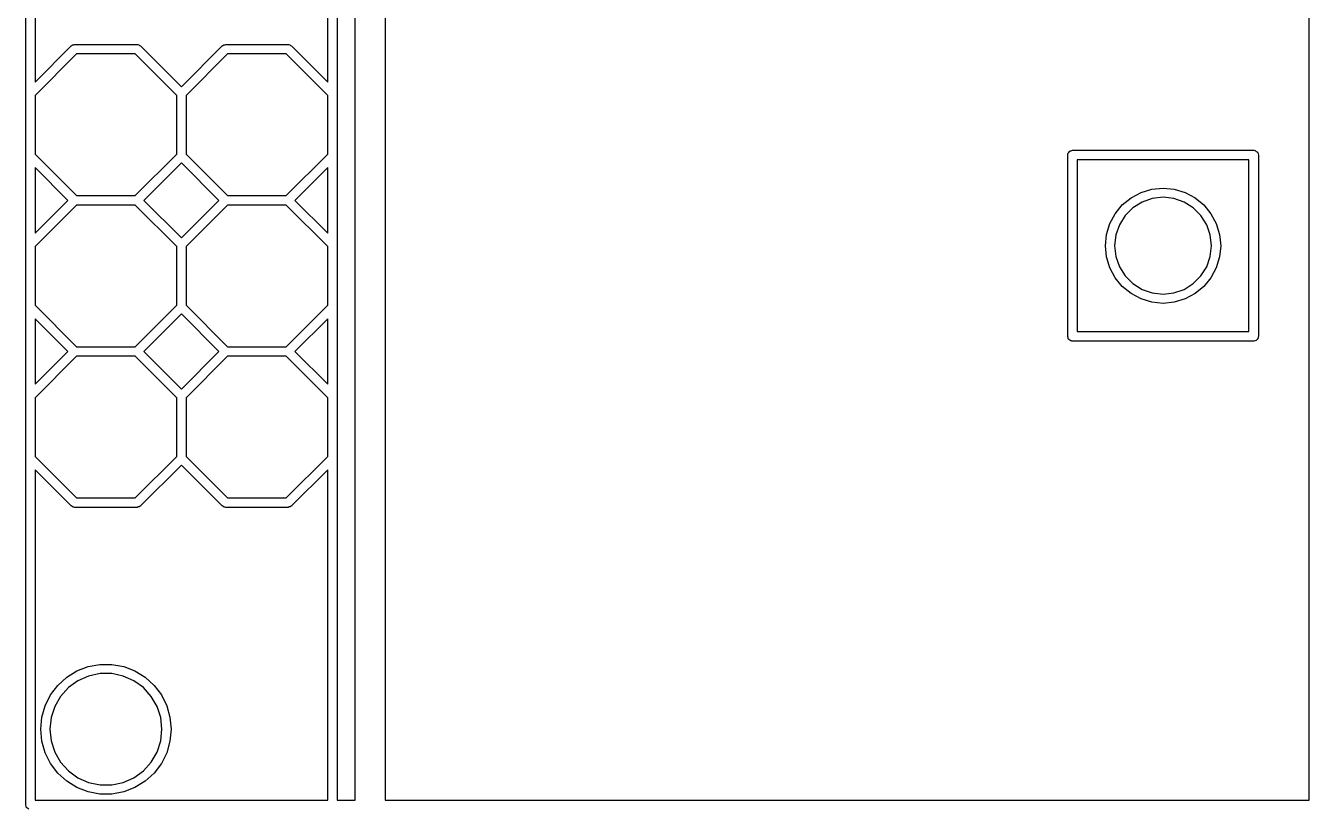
# Model space of a CAD drawing. Extents: x 2.2 to 5.02, y -4.1 to -2.37.
# Drawn here: x 2.647 to 3.497, y -3.403 to -2.884 of the extents above; entities that cross this region are included whole.
import ezdxf

# ---------------------------------------------------------------- set-up
doc = ezdxf.new("R2010")
doc.units = 0
doc.header["$MEASUREMENT"] = 0
doc.layers.add('BLACK', color=7, linetype='CONTINUOUS')

msp = doc.modelspace()

# ---------------------------------------------------------------- linework, layer by layer
at = {"layer": 'BLACK', "linetype": 'CONTINUOUS'}
for p, q in [((2.64685, -3.4), (2.64685, -2.7)), ((2.65315, -2.70315), (2.65315, -2.92169)), ((2.84685, -2.92169), (2.84685, -2.70315)), ((2.85315, -2.70315), (2.85315, -3.39685)), ((2.865, -3.39685), (2.865, -2.70315)), ((2.885, -2.70315), (2.885, -3.39685)), ((3.49685, -3.39685), (3.49685, -2.70315)), ((2.65315, -2.92169), (2.67706, -2.89777)), ((2.67706, -2.89777), (2.67722, -2.89766)), ((2.67722, -2.89766), (2.67726, -2.89759)), ((2.67726, -2.89759), (2.6774, -2.89754)), ((2.6774, -2.89754), (2.67796, -2.89715)), ((2.67796, -2.89715), (2.67864, -2.89709)), ((2.67864, -2.89709), (2.67929, -2.89685)), ((2.67929, -2.89685), (2.72071, -2.89685)), ((2.72071, -2.89685), (2.7209, -2.89688)), ((2.7209, -2.89688), (2.72099, -2.89686)), ((2.72099, -2.89686), (2.72111, -2.89692)), ((2.72111, -2.89692), (2.72179, -2.89704)), ((2.72179, -2.89704), (2.72231, -2.89748)), ((2.72231, -2.89748), (2.72294, -2.89777)), ((2.72294, -2.89777), (2.75, -2.92484)), ((2.75, -2.92484), (2.77706, -2.89777)), ((2.77706, -2.89777), (2.77722, -2.89766)), ((2.77722, -2.89766), (2.77726, -2.89759)), ((2.77726, -2.89759), (2.7774, -2.89754)), ((2.7774, -2.89754), (2.77796, -2.89715)), ((2.77796, -2.89715), (2.77864, -2.89709)), ((2.77864, -2.89709), (2.77929, -2.89685)), ((2.77929, -2.89685), (2.82071, -2.89685)), ((2.82071, -2.89685), (2.8209, -2.89688)), ((2.8209, -2.89688), (2.82099, -2.89686)), ((2.82099, -2.89686), (2.82111, -2.89692)), ((2.82111, -2.89692), (2.82179, -2.89704)), ((2.82179, -2.89704), (2.82231, -2.89748)), ((2.82231, -2.89748), (2.82294, -2.89777)), ((2.82294, -2.89777), (2.84685, -2.92169)), ((2.68059, -2.90315), (2.65315, -2.93059)), ((2.71941, -2.90315), (2.68059, -2.90315)), ((2.74685, -2.93059), (2.71941, -2.90315)), ((2.78059, -2.90315), (2.75315, -2.93059)), ((2.81941, -2.90315), (2.78059, -2.90315)), ((2.84685, -2.93059), (2.81941, -2.90315)), ((2.65315, -2.93059), (2.65315, -2.96941)), ((2.74685, -2.96941), (2.74685, -2.93059)), ((2.75315, -2.93059), (2.75315, -2.96941)), ((2.84685, -2.96941), (2.84685, -2.93059)), ((2.65315, -2.96941), (2.68059, -2.99685)), ((2.71941, -2.99685), (2.74685, -2.96941)), ((2.75315, -2.96941), (2.78059, -2.99685)), ((2.81941, -2.99685), (2.84685, -2.96941)), ((3.33685, -2.97), (3.33692, -2.96959)), ((3.33685, -3.09), (3.33685, -2.97)), ((3.3369, -2.96945), (3.33697, -2.96933)), ((3.33692, -2.96959), (3.3369, -2.96945)), ((3.33697, -2.96933), (3.33704, -2.96892)), ((3.33704, -2.96892), (3.33757, -2.9683)), ((3.33757, -2.9683), (3.33798, -2.96759)), ((3.33798, -2.96759), (3.33824, -2.96749)), ((3.33824, -2.96749), (3.33843, -2.96727)), ((3.33843, -2.96727), (3.33923, -2.96713)), ((3.33923, -2.96713), (3.34, -2.96685)), ((3.34, -2.96685), (3.46, -2.96685)), ((3.34315, -2.97315), (3.34315, -3.08685)), ((3.45685, -2.97315), (3.34315, -2.97315)), ((3.45685, -3.08685), (3.45685, -2.97315)), ((3.46, -2.96685), (3.46041, -2.96692)), ((3.46041, -2.96692), (3.46055, -2.9669)), ((3.46055, -2.9669), (3.46067, -2.96697)), ((3.46067, -2.96697), (3.46108, -2.96704)), ((3.46108, -2.96704), (3.4617, -2.96757)), ((3.4617, -2.96757), (3.46241, -2.96798)), ((3.46241, -2.96798), (3.46251, -2.96824)), ((3.46251, -2.96824), (3.46273, -2.96843)), ((3.46273, -2.96843), (3.46287, -2.96923)), ((3.46287, -2.96923), (3.46315, -2.97)), ((3.46315, -2.97), (3.46315, -3.09)), ((2.67484, -3), (2.65315, -2.97831)), ((2.65315, -2.97831), (2.65315, -3.02169)), ((2.75, -2.97516), (2.72516, -3)), ((2.77484, -3), (2.75, -2.97516)), ((2.84685, -2.97831), (2.82516, -3)), ((2.84685, -3.02169), (2.84685, -2.97831)), ((3.39256, -2.99258), (3.4, -2.99185)), ((3.4, -2.99185), (3.40744, -2.99258)), ((2.65315, -3.02169), (2.67484, -3)), ((2.68059, -2.99685), (2.71941, -2.99685)), ((2.72516, -3), (2.75, -3.02484)), ((2.75, -3.02484), (2.77484, -3)), ((2.78059, -2.99685), (2.81941, -2.99685)), ((2.82516, -3), (2.84685, -3.02169)), ((3.37302, -3.00302), (3.37881, -2.99828)), ((3.37881, -2.99828), (3.3854, -2.99475)), ((3.3854, -2.99475), (3.39256, -2.99258)), ((3.39287, -2.99875), (3.38609, -3.00112)), ((3.4, -2.99795), (3.39287, -2.99875)), ((3.40713, -2.99875), (3.4, -2.99795)), ((3.41391, -3.00112), (3.40713, -2.99875)), ((3.40744, -2.99258), (3.4146, -2.99475)), ((3.4146, -2.99475), (3.42119, -2.99828)), ((3.42119, -2.99828), (3.42698, -3.00302)), ((2.68059, -3.00315), (2.65315, -3.03059)), ((2.71941, -3.00315), (2.68059, -3.00315)), ((2.74685, -3.03059), (2.71941, -3.00315)), ((2.78059, -3.00315), (2.75315, -3.03059)), ((2.81941, -3.00315), (2.78059, -3.00315)), ((2.84685, -3.03059), (2.81941, -3.00315)), ((3.36475, -3.0154), (3.36828, -3.00881)), ((3.36828, -3.00881), (3.37302, -3.00302)), ((3.38002, -3.00494), (3.37494, -3.01002)), ((3.38609, -3.00112), (3.38002, -3.00494)), ((3.41998, -3.00494), (3.41391, -3.00112)), ((3.42506, -3.01002), (3.41998, -3.00494)), ((3.42698, -3.00302), (3.43172, -3.00881)), ((3.43172, -3.00881), (3.43525, -3.0154)), ((3.36258, -3.02256), (3.36475, -3.0154)), ((3.37112, -3.01609), (3.36875, -3.02287)), ((3.37494, -3.01002), (3.37112, -3.01609)), ((3.42888, -3.01609), (3.42506, -3.01002)), ((3.43125, -3.02287), (3.42888, -3.01609)), ((3.43525, -3.0154), (3.43742, -3.02256)), ((3.36185, -3.03), (3.36258, -3.02256)), ((3.36875, -3.02287), (3.36795, -3.03)), ((3.43205, -3.03), (3.43125, -3.02287)), ((3.43742, -3.02256), (3.43815, -3.03)), ((2.65315, -3.03059), (2.65315, -3.06941)), ((2.74685, -3.06941), (2.74685, -3.03059)), ((2.75315, -3.03059), (2.75315, -3.06941)), ((2.84685, -3.06941), (2.84685, -3.03059)), ((3.36258, -3.03744), (3.36185, -3.03)), ((3.36795, -3.03), (3.36875, -3.03713)), ((3.43125, -3.03713), (3.43205, -3.03)), ((3.43815, -3.03), (3.43742, -3.03744)), ((3.36475, -3.0446), (3.36258, -3.03744)), ((3.36875, -3.03713), (3.37112, -3.04391)), ((3.42888, -3.04391), (3.43125, -3.03713)), ((3.43742, -3.03744), (3.43525, -3.0446)), ((3.36828, -3.05119), (3.36475, -3.0446)), ((3.37302, -3.05698), (3.36828, -3.05119)), ((3.37112, -3.04391), (3.37494, -3.04998)), ((3.37494, -3.04998), (3.38002, -3.05506)), ((3.41998, -3.05506), (3.42506, -3.04998)), ((3.42506, -3.04998), (3.42888, -3.04391)), ((3.43172, -3.05119), (3.42698, -3.05698)), ((3.43525, -3.0446), (3.43172, -3.05119)), ((3.37881, -3.06172), (3.37302, -3.05698)), ((3.38002, -3.05506), (3.38609, -3.05888)), ((3.38609, -3.05888), (3.39287, -3.06125)), ((3.40713, -3.06125), (3.41391, -3.05888)), ((3.41391, -3.05888), (3.41998, -3.05506)), ((3.42698, -3.05698), (3.42119, -3.06172)), ((3.3854, -3.06525), (3.37881, -3.06172)), ((3.39256, -3.06742), (3.3854, -3.06525)), ((3.4, -3.06815), (3.39256, -3.06742)), ((3.39287, -3.06125), (3.4, -3.06205)), ((3.4, -3.06205), (3.40713, -3.06125)), ((3.40744, -3.06742), (3.4, -3.06815)), ((3.4146, -3.06525), (3.40744, -3.06742)), ((3.42119, -3.06172), (3.4146, -3.06525)), ((2.65315, -3.06941), (2.68059, -3.09685)), ((2.71941, -3.09685), (2.74685, -3.06941)), ((2.75, -3.07516), (2.72516, -3.1)), ((2.77484, -3.1), (2.75, -3.07516)), ((2.75315, -3.06941), (2.78059, -3.09685)), ((2.81941, -3.09685), (2.84685, -3.06941)), ((2.67484, -3.1), (2.65315, -3.07831)), ((2.65315, -3.07831), (2.65315, -3.12169)), ((2.84685, -3.07831), (2.82516, -3.1)), ((2.84685, -3.12169), (2.84685, -3.07831)), ((3.33713, -3.09077), (3.33685, -3.09)), ((3.33727, -3.09157), (3.33713, -3.09077)), ((3.33749, -3.09176), (3.33727, -3.09157)), ((3.33759, -3.09202), (3.33749, -3.09176)), ((3.3383, -3.09243), (3.33759, -3.09202)), ((3.33892, -3.09296), (3.3383, -3.09243)), ((3.33933, -3.09303), (3.33892, -3.09296)), ((3.33945, -3.0931), (3.33933, -3.09303)), ((3.33959, -3.09308), (3.33945, -3.0931)), ((3.34, -3.09315), (3.33959, -3.09308)), ((3.46, -3.09315), (3.34, -3.09315)), ((3.34315, -3.08685), (3.45685, -3.08685)), ((3.46077, -3.09287), (3.46, -3.09315)), ((3.46157, -3.09273), (3.46077, -3.09287)), ((3.46176, -3.09251), (3.46157, -3.09273)), ((3.46202, -3.09241), (3.46176, -3.09251)), ((3.46243, -3.0917), (3.46202, -3.09241)), ((3.46296, -3.09108), (3.46243, -3.0917)), ((3.46303, -3.09067), (3.46296, -3.09108)), ((3.4631, -3.09055), (3.46303, -3.09067)), ((3.46315, -3.09), (3.46308, -3.09041)), ((3.46308, -3.09041), (3.4631, -3.09055)), ((2.65315, -3.12169), (2.67484, -3.1)), ((2.68059, -3.09685), (2.71941, -3.09685)), ((2.72516, -3.1), (2.75, -3.12484)), ((2.75, -3.12484), (2.77484, -3.1)), ((2.78059, -3.09685), (2.81941, -3.09685)), ((2.82516, -3.1), (2.84685, -3.12169)), ((2.68059, -3.10315), (2.65315, -3.13059)), ((2.71941, -3.10315), (2.68059, -3.10315)), ((2.74685, -3.13059), (2.71941, -3.10315)), ((2.78059, -3.10315), (2.75315, -3.13059)), ((2.81941, -3.10315), (2.78059, -3.10315)), ((2.84685, -3.13059), (2.81941, -3.10315)), ((2.65315, -3.13059), (2.65315, -3.16941)), ((2.74685, -3.16941), (2.74685, -3.13059)), ((2.75315, -3.13059), (2.75315, -3.16941)), ((2.84685, -3.16941), (2.84685, -3.13059)), ((2.65315, -3.16941), (2.68059, -3.19685)), ((2.71941, -3.19685), (2.74685, -3.16941)), ((2.75315, -3.16941), (2.78059, -3.19685)), ((2.81941, -3.19685), (2.84685, -3.16941)), ((2.67706, -3.20223), (2.65315, -3.17831)), ((2.65315, -3.17831), (2.65315, -3.39685)), ((2.75, -3.17516), (2.72294, -3.20223)), ((2.77706, -3.20223), (2.75, -3.17516)), ((2.84685, -3.17831), (2.82294, -3.20223)), ((2.84685, -3.39685), (2.84685, -3.17831)), ((2.67769, -3.20252), (2.67706, -3.20223)), ((2.67821, -3.20296), (2.67769, -3.20252)), ((2.67889, -3.20308), (2.67821, -3.20296)), ((2.67901, -3.20314), (2.67889, -3.20308)), ((2.6791, -3.20312), (2.67901, -3.20314)), ((2.67929, -3.20315), (2.6791, -3.20312)), ((2.72071, -3.20315), (2.67929, -3.20315)), ((2.68059, -3.19685), (2.71941, -3.19685)), ((2.72136, -3.20291), (2.72071, -3.20315)), ((2.72204, -3.20285), (2.72136, -3.20291)), ((2.7226, -3.20246), (2.72204, -3.20285)), ((2.72274, -3.20241), (2.7226, -3.20246)), ((2.72278, -3.20234), (2.72274, -3.20241)), ((2.72294, -3.20223), (2.72278, -3.20234)), ((2.77769, -3.20252), (2.77706, -3.20223)), ((2.77821, -3.20296), (2.77769, -3.20252)), ((2.77889, -3.20308), (2.77821, -3.20296)), ((2.77901, -3.20314), (2.77889, -3.20308)), ((2.7791, -3.20312), (2.77901, -3.20314)), ((2.77929, -3.20315), (2.7791, -3.20312)), ((2.82071, -3.20315), (2.77929, -3.20315)), ((2.78059, -3.19685), (2.81941, -3.19685)), ((2.82136, -3.20291), (2.82071, -3.20315)), ((2.82204, -3.20285), (2.82136, -3.20291)), ((2.8226, -3.20246), (2.82204, -3.20285)), ((2.82274, -3.20241), (2.8226, -3.20246)), ((2.82278, -3.20234), (2.82274, -3.20241)), ((2.82294, -3.20223), (2.82278, -3.20234)), ((2.674, -3.31557), (2.68077, -3.31137)), ((2.68077, -3.31137), (2.68819, -3.3085)), ((2.68855, -3.31476), (2.68147, -3.31791)), ((2.68819, -3.3085), (2.69602, -3.30703)), ((2.69613, -3.31315), (2.68855, -3.31476)), ((2.69602, -3.30703), (2.70398, -3.30703)), ((2.70387, -3.31315), (2.69613, -3.31315)), ((2.71145, -3.31476), (2.70387, -3.31315)), ((2.70398, -3.30703), (2.71181, -3.3085)), ((2.71853, -3.31791), (2.71145, -3.31476)), ((2.71181, -3.3085), (2.71923, -3.31137)), ((2.71923, -3.31137), (2.726, -3.31557)), ((2.66331, -3.32728), (2.66811, -3.32093)), ((2.66811, -3.32093), (2.674, -3.31557)), ((2.67521, -3.32246), (2.67002, -3.32822)), ((2.68147, -3.31791), (2.67521, -3.32246)), ((2.72479, -3.32246), (2.71853, -3.31791)), ((2.72998, -3.32822), (2.72479, -3.32246)), ((2.726, -3.31557), (2.73189, -3.32093)), ((2.73189, -3.32093), (2.73669, -3.32728)), ((2.65976, -3.33441), (2.66331, -3.32728)), ((2.67002, -3.32822), (2.66615, -3.33493)), ((2.73385, -3.33493), (2.72998, -3.32822)), ((2.73669, -3.32728), (2.74024, -3.33441)), ((2.65759, -3.34207), (2.65976, -3.33441)), ((2.66615, -3.33493), (2.66376, -3.3423)), ((2.73624, -3.3423), (2.73385, -3.33493)), ((2.74024, -3.33441), (2.74241, -3.34207)), ((2.65685, -3.35), (2.65759, -3.34207)), ((2.66376, -3.3423), (2.66295, -3.35)), ((2.73705, -3.35), (2.73624, -3.3423)), ((2.74241, -3.34207), (2.74315, -3.35)), ((2.65759, -3.35793), (2.65685, -3.35)), ((2.66295, -3.35), (2.66376, -3.3577)), ((2.73624, -3.3577), (2.73705, -3.35)), ((2.74315, -3.35), (2.74241, -3.35793)), ((2.65976, -3.36559), (2.65759, -3.35793)), ((2.66331, -3.37272), (2.65976, -3.36559)), ((2.66376, -3.3577), (2.66615, -3.36507)), ((2.66615, -3.36507), (2.67002, -3.37178)), ((2.72998, -3.37178), (2.73385, -3.36507)), ((2.73385, -3.36507), (2.73624, -3.3577)), ((2.74024, -3.36559), (2.73669, -3.37272)), ((2.74241, -3.35793), (2.74024, -3.36559)), ((2.66811, -3.37907), (2.66331, -3.37272)), ((2.67002, -3.37178), (2.67521, -3.37754)), ((2.72479, -3.37754), (2.72998, -3.37178)), ((2.73669, -3.37272), (2.73189, -3.37907)), ((2.674, -3.38443), (2.66811, -3.37907)), ((2.67521, -3.37754), (2.68147, -3.38209)), ((2.68147, -3.38209), (2.68855, -3.38524)), ((2.71145, -3.38524), (2.71853, -3.38209)), ((2.71853, -3.38209), (2.72479, -3.37754)), ((2.73189, -3.37907), (2.726, -3.38443)), ((2.68077, -3.38863), (2.674, -3.38443)), ((2.68819, -3.3915), (2.68077, -3.38863)), ((2.68855, -3.38524), (2.69613, -3.38685)), ((2.69613, -3.38685), (2.70387, -3.38685)), ((2.70387, -3.38685), (2.71145, -3.38524)), ((2.71923, -3.38863), (2.71181, -3.3915)), ((2.726, -3.38443), (2.71923, -3.38863)), ((2.65315, -3.39685), (2.84685, -3.39685)), ((2.69602, -3.39297), (2.68819, -3.3915)), ((2.70398, -3.39297), (2.69602, -3.39297)), ((2.71181, -3.3915), (2.70398, -3.39297)), ((2.85315, -3.39685), (2.865, -3.39685)), ((2.885, -3.39685), (3.49685, -3.39685)), ((2.64713, -3.40077), (2.64685, -3.4)), ((2.64727, -3.40157), (2.64713, -3.40077)), ((2.64749, -3.40176), (2.64727, -3.40157)), ((2.64759, -3.40202), (2.64749, -3.40176)), ((2.6483, -3.40243), (2.64759, -3.40202)), ((2.64892, -3.40296), (2.6483, -3.40243))]:
    msp.add_line(p, q, dxfattribs=at)

doc.saveas('drawing.dxf')
